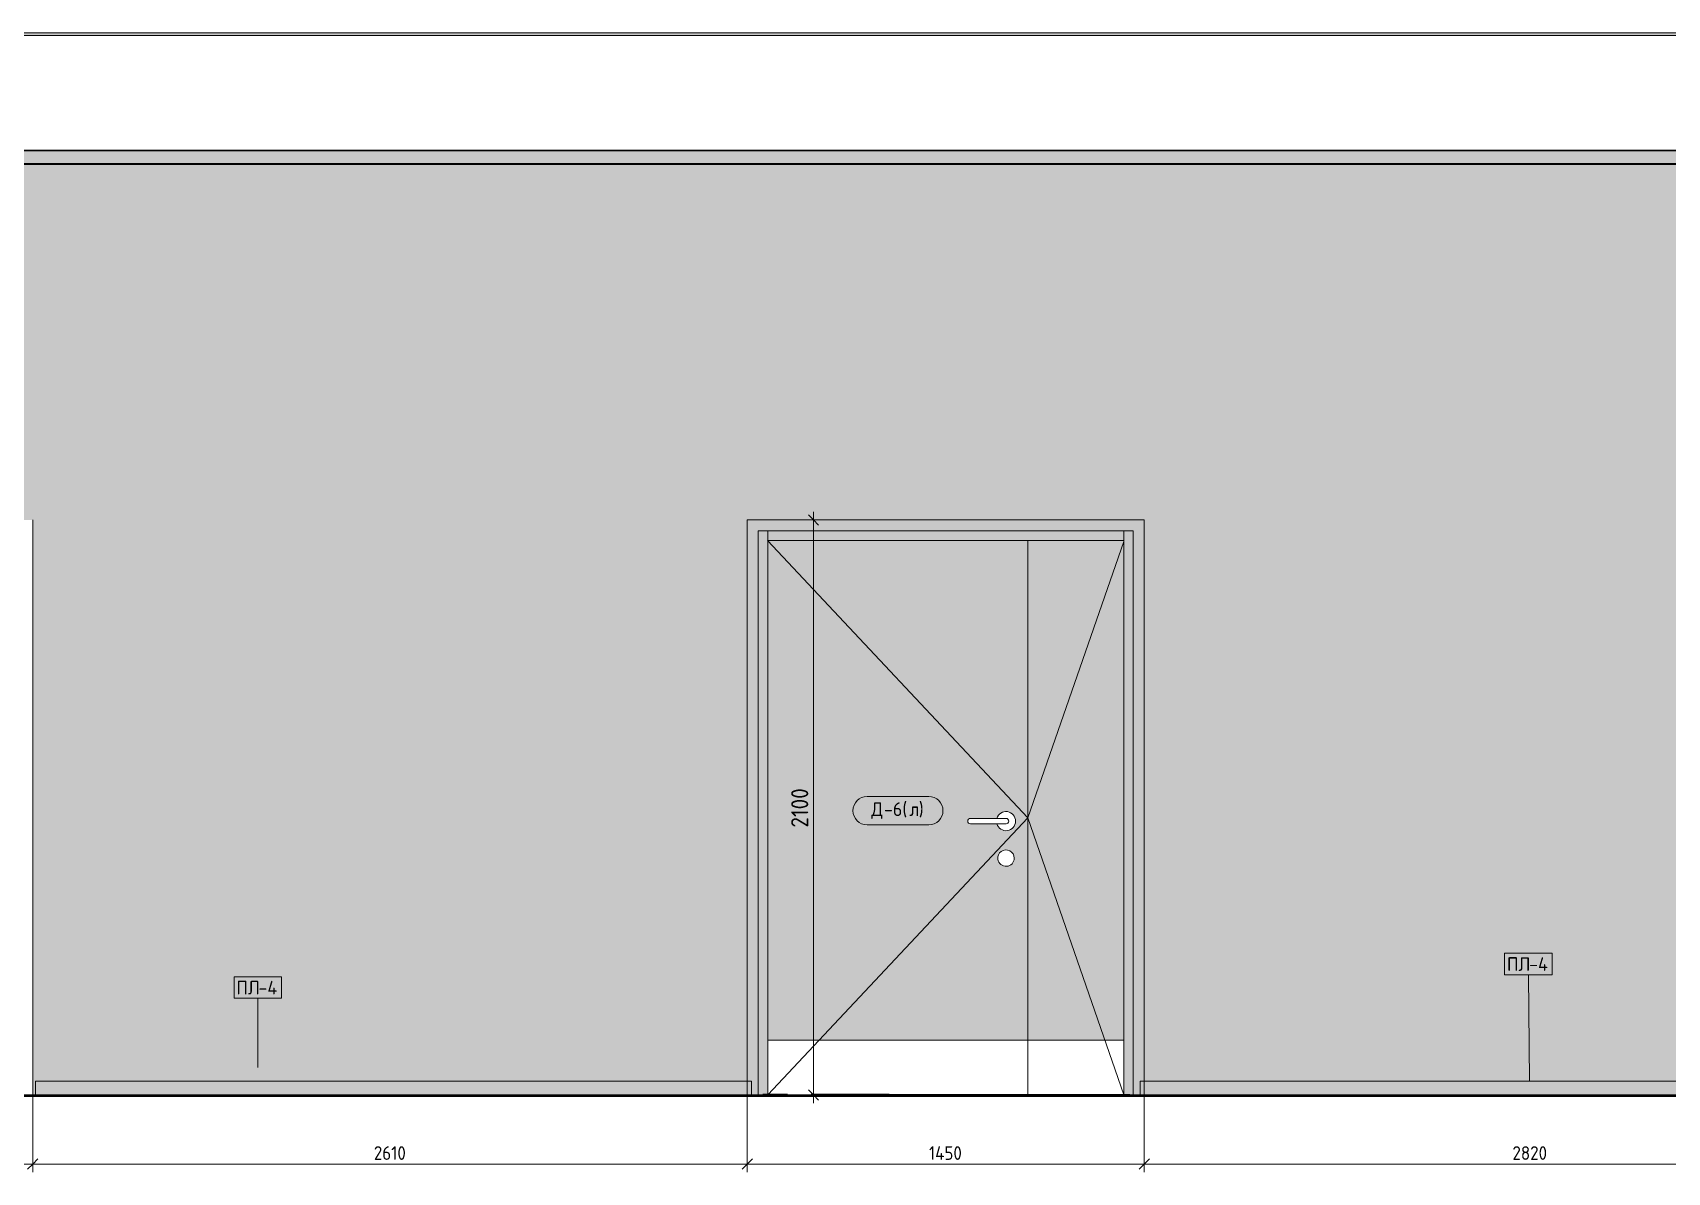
# Model space of a CAD drawing. Header units: millimetres. Extents: x 95091 to 185761, y -1987 to 15323.
# Drawn here: x 173296 to 179266, y 8117 to 12280 of the extents above; entities that cross this region are included whole.
import ezdxf

# ---------------------------------------------------------------- set-up
doc = ezdxf.new("R2010")
doc.units = ezdxf.units.MM
doc.linetypes.add('Штрих', pattern=[158.75, 79.375, -79.375])
for name, color, linetype, lineweight in [('A-ANNO-DIMS', 7, 'Continuous', 9), ('A-ANNO-DIMS-25', 7, 'Continuous', 9), ('A-DETL', 7, 'Continuous', 9), ('A-DOOR', 7, 'Continuous', 9), ('A-DOOR-2', 7, 'Штрих', 9), ('A-DOOR-FRAM-1', 7, 'Continuous', 9), ('A-DOOR-IDEN', 7, 'Continuous', 9), ('A-FLOR', 7, 'Continuous', 9), ('A-GENM', 7, 'Continuous', 9), ('A-GENM-IDEN', 7, 'Continuous', 9), ('A-WALL-PATT', 7, 'Continuous', 9), ('I-WALL', 7, 'Continuous', 9)]:
    doc.layers.add(name, color=color, linetype=linetype, lineweight=lineweight)
for name, color, linetype, lineweight, true_color in [('A-CLNG-1', 7, 'Continuous', 9, 0x787878), ('A-CLNG-FNSH-1', 7, 'Continuous', 30, 0x3c3c3c), ('A-FLOR-1', 7, 'Continuous', 9, 0x787878), ('A-FLOR-FNSH-1', 7, 'Continuous', 30, 0x3c3c3c)]:
    doc.layers.add(name, color=color, linetype=linetype, lineweight=lineweight, true_color=true_color)
doc.styles.add('GOST Common_6', font='GOST_Common.ttf', dxfattribs={"height": 50})
doc.styles.add('ISOCPEUR_2', font='isocpeur.ttf', dxfattribs={"width": 0.9, "height": 62.5})
doc.styles.add('ISOCPEUR_3', font='isocpeur.ttf', dxfattribs={"width": 0.9, "height": 50})
doc.dimstyles.new('ISO-2_0_0_9К_Средний_округл2', dxfattribs={"dimscale": 304.8, "dimtxt": 49.799059, "dimasz": 0.123031, "dimexe": 0.098425, "dimexo": 0, "dimgap": 0, "dimtad": 1, "dimdec": 0, "dimrnd": 10, "dimzin": 0, "dimdsep": 46, "dimtxsty": 'ISOCPEUR_3', "dimblk1": 'OBLIQUE', "dimblk2": 'OBLIQUE', "dimsah": 1, "dimcen": 0.09, "dimdle": 0.098425, "dimazin": 0, "dimtfac": 1, "dimtdec": 4, "dimtix": 1, "dimtmove": 0, "dimatfit": 3, "dimfxl": 1, "dimtvp": 1, "dimtolj": 1, "dimtzin": 0, "dimarcsym": 2})
doc.dimstyles.new('ISO-2_5_0_9К_БОЛЬШОЙ_1', dxfattribs={"dimscale": 304.8, "dimtxt": 62.248823, "dimasz": 0.123031, "dimexe": 0.098425, "dimexo": 0.246063, "dimgap": 0, "dimtad": 1, "dimdec": 0, "dimrnd": 10, "dimzin": 0, "dimdsep": 46, "dimtxsty": 'ISOCPEUR_2', "dimblk1": 'OBLIQUE', "dimblk2": 'OBLIQUE', "dimsah": 1, "dimcen": 0.09, "dimdle": 0.098425, "dimazin": 0, "dimtfac": 1, "dimtdec": 4, "dimtix": 1, "dimtmove": 0, "dimatfit": 3, "dimfxl": 1, "dimtvp": 1, "dimtolj": 1, "dimtzin": 0, "dimarcsym": 2})

# ---------------------------------------------------------------- blocks, each defined once
blk = doc.blocks.new('110_Дверь_СКБ_2Ст - Д-6_л__ ДОО_Дв_1450x2100h_Дверь из раздевальной в коридор-25835678-Развертка 3_42-3')
at = {"layer": 'A-DOOR'}
h = blk.add_hatch(color=256, dxfattribs=at)
h.paths.add_polyline_path([(-104327.3, 8600), (-104070, 8600), (-104070, 10425), (-105020, 10425), (-105020, 8600)])
h.paths.add_polyline_path([(-104147.9, 9235.1), (-104155.3, 9235.5), (-104162.5, 9237.7), (-104169.4, 9242.2), (-104174, 9247), (-104177.7, 9253.5), (-104179.7, 9260.7), (-104179.7, 9268.8), (-104178, 9275.6), (-104174, 9282.8), (-104169.4, 9287.9), (-104163.1, 9292), (-104155.9, 9294.4), (-104148.4, 9295), (-104140.9, 9293.6), (-104134.1, 9290.4), (-104128.2, 9285.6), (-104123.7, 9279.5), (-104121, 9272.5), (-104120, 9265), (-104121, 9257.5), (-104123.7, 9250.6), (-104128, 9244.6), (-104133.8, 9239.8), (-104140.5, 9236.5), (-104145.8, 9235.5)])
h.paths.add_polyline_path([(-104149.5, 9365), (-104158.5, 9366), (-104166.9, 9369.3), (-104174.2, 9374.7), (-104179.9, 9381.7), (-104183.5, 9390), (-104280, 9390), (-104282.6, 9390.3), (-104285, 9391.3), (-104287.1, 9392.9), (-104288.7, 9395), (-104289.7, 9397.4), (-104290, 9400), (-104289.7, 9402.6), (-104288.7, 9405), (-104287.1, 9407.1), (-104285, 9408.7), (-104282.6, 9409.7), (-104280, 9410), (-104183.5, 9410), (-104179.9, 9418.3), (-104174.2, 9425.3), (-104166.9, 9430.7), (-104158.5, 9434), (-104149.5, 9435), (-104140.5, 9433.7), (-104132.2, 9430.1), (-104125.1, 9424.6), (-104119.6, 9417.3), (-104116.2, 9409), (-104115, 9400), (-104116.6, 9390), (-104119.6, 9382.7), (-104125.1, 9375.4), (-104132.2, 9369.9), (-104140.5, 9366.3), (-104147.4, 9365.3)])
blk.add_hatch(color=256, dxfattribs=at).paths.add_polyline_path([(-103720, 8600), (-103720, 10425), (-104070, 10425), (-104070, 8600), (-103975.6, 8600)])
at = {"layer": 'A-DOOR-FRAM-1'}
for points in [[(-105080, 8400), (-105055, 8400), (-105055, 10460), (-103685, 10460), (-103685, 8400), (-103660, 8400), (-103660, 8450), (-103645, 8450), (-103645, 10500), (-105095, 10500), (-105095, 8450), (-105080, 8450), (-105080, 8400.6)], [(-105055, 8400), (-105038.4, 8400), (-105038.4, 8402), (-105020, 8402), (-105020, 10460), (-105055, 10460), (-105055, 8401.6)], [(-103807.4, 10425), (-103720, 10425), (-103720, 10460), (-105020, 10460), (-105020, 10425), (-103807.5, 10425)], [(-103697.2, 8400), (-103685, 8400), (-103685, 10460), (-103720, 10460), (-103720, 8402), (-103697.2, 8402)]]:
    blk.add_hatch(color=256, dxfattribs=at).paths.add_polyline_path(points)
at = {"layer": 'A-DOOR'}
for p, q in [((-104070, 10425), (-105020, 10425)), ((-105020, 8600), (-105020, 10425)), ((-104070, 10425), (-104070, 8600)), ((-103720, 10425), (-104070, 10425)), ((-104070, 8600), (-104070, 10425)), ((-103720, 10425), (-103720, 8600)), ((-104280, 9410), (-104150, 9410)), ((-104150, 9390), (-104280, 9390)), ((-104150, 9410), (-104183.5, 9410)), ((-104183.5, 9390), (-104150, 9390)), ((-105020, 8600), (-104070, 8600)), ((-105020, 8402), (-105020, 8600)), ((-104070, 8402), (-104070, 8600)), ((-103720, 8600), (-104070, 8600)), ((-104070, 8600), (-104070, 8402)), ((-103720, 8402), (-103720, 8600))]:
    blk.add_line(p, q, dxfattribs=at)
for centre, radius, start, end in [((-104150, 9400), 35, 0, 163.39845), ((-104280, 9400), 10, 90, 270), ((-104150, 9400), 35, 196.60155, 0), ((-104150, 9400), 10, 270, 90), ((-104150, 9400), 10, 270, 90), ((-104150, 9265), 30, 0, 188.16992), ((-104150, 9265), 30, 188.16992, 0)]:
    blk.add_arc(centre, radius, start, end, dxfattribs=at)
at = {"layer": 'A-DOOR-2'}
for p, q in [((-103645, 10500), (-105095, 10500)), ((-105095, 8400), (-105095, 10500)), ((-103645, 10500), (-105095, 10500)), ((-105095, 8400), (-105095, 10500)), ((-103645, 8400), (-103645, 10500)), ((-103645, 8400), (-103645, 10500))]:
    blk.add_line(p, q, dxfattribs=at)
at = {"layer": 'A-DOOR-FRAM-1'}
for p, q in [((-105055, 8400), (-105055, 10460)), ((-105055, 10460), (-103685, 10460)), ((-105020, 10425), (-105020, 10460)), ((-105020, 10460), (-105020, 8600)), ((-103720, 10460), (-103720, 10425)), ((-103720, 10460), (-103720, 8600)), ((-103685, 10460), (-103685, 8400)), ((-103720, 10425), (-105020, 10425))]:
    blk.add_line(p, q, dxfattribs=at)
blk = doc.blocks.new('Плинтус - Плинтус светлый _сад_-33412399-Развертка 3_42-3')
at = {"layer": 'A-GENM'}
blk.add_hatch(color=256, dxfattribs=at).paths.add_polyline_path([(-105206.6, 8400), (-105080, 8400), (-105080, 8450), (-107695, 8450), (-107695, 8400), (-105250.6, 8400)])
for p, q in [((-107695, 8450), (-105080, 8450)), ((-107695, 8450), (-107695, 8400)), ((-105080, 8400), (-105080, 8450))]:
    blk.add_line(p, q, dxfattribs=at)
blk = doc.blocks.new('Плинтус - Плинтус светлый _сад_-33412400-Развертка 3_42-3')
at = {"layer": 'A-GENM'}
blk.add_hatch(color=256, dxfattribs=at).paths.add_polyline_path([(-102129, 8400), (-100845, 8400), (-100845, 8450), (-103660, 8450), (-103660, 8400), (-102172.9, 8400)])
for q in [(-100845, 8450), (-103660, 8400)]:
    blk.add_line((-103660, 8450), q, dxfattribs=at)
blk = doc.blocks.new('DIMBLOCK35-Развертка 3_42-3')
at = {"layer": 'A-ANNO-DIMS-25'}
for p, q in [((171896, 8400), (171896, 8117.2)), ((171896, 8147.2), (171896, 8400)), ((173296, 8400), (173296, 8117.2)), ((173296, 8147.2), (173296, 8400)), ((171896, 8147.2), (173296, 8147.2))]:
    blk.add_line(p, q, dxfattribs=at)
at = {"layer": 'A-ANNO-DIMS-25', "lineweight": 20}
for p, q in [((171896, 8147.2), (171877.3, 8128.5)), ((171896, 8147.2), (171914.8, 8166)), ((173296, 8147.2), (173277.3, 8128.5)), ((173296, 8147.2), (173314.8, 8166))]:
    blk.add_line(p, q, dxfattribs=at)
at = {"layer": 'A-ANNO-DIMS-25', "color": 0, "insert": (172534.7, 8212.6), "char_height": 50, "width": 147.099, "attachment_point": 1, "line_spacing_factor": 1.149209, "style": 'ISOCPEUR_3'}
blk.add_mtext('1400', dxfattribs=at)
blk = doc.blocks.new('_Oblique')
at = {"color": 0, "linetype": 'ByBlock', "lineweight": -2}
blk.add_line((-0.5, -0.5), (0.5, 0.5), dxfattribs=at)
blk = doc.blocks.new('DIMBLOCK36-Развертка 3_42-3')
at = {"layer": 'A-ANNO-DIMS-25'}
for p, q in [((173296, 8400), (173296, 8117.2)), ((173296, 8147.2), (173296, 8400)), ((175906, 8400), (175906, 8117.2)), ((175906, 8147.2), (175906, 8400)), ((173296, 8147.2), (175906, 8147.2))]:
    blk.add_line(p, q, dxfattribs=at)
at = {"layer": 'A-ANNO-DIMS-25', "lineweight": 20}
for p, q in [((173296, 8147.2), (173277.3, 8128.5)), ((173296, 8147.2), (173314.8, 8166)), ((175906, 8147.2), (175887.3, 8128.5)), ((175906, 8147.2), (175924.8, 8166))]:
    blk.add_line(p, q, dxfattribs=at)
at = {"layer": 'A-ANNO-DIMS-25', "color": 0, "insert": (174542.1, 8212.6), "char_height": 50, "width": 141.353, "attachment_point": 1, "line_spacing_factor": 1.149209, "style": 'ISOCPEUR_3'}
blk.add_mtext('2610', dxfattribs=at)
blk = doc.blocks.new('DIMBLOCK37-Развертка 3_42-3')
at = {"layer": 'A-ANNO-DIMS-25'}
for p, q in [((175906, 8400), (175906, 8117.2)), ((175906, 8147.2), (175906, 8400)), ((177356, 8400), (177356, 8117.2)), ((177356, 8147.2), (177356, 8400)), ((175906, 8147.2), (177356, 8147.2))]:
    blk.add_line(p, q, dxfattribs=at)
at = {"layer": 'A-ANNO-DIMS-25', "lineweight": 20}
for p, q in [((175906, 8147.2), (175887.3, 8128.5)), ((175906, 8147.2), (175924.8, 8166)), ((177356, 8147.2), (177337.3, 8128.5)), ((177356, 8147.2), (177374.8, 8166))]:
    blk.add_line(p, q, dxfattribs=at)
at = {"layer": 'A-ANNO-DIMS-25', "color": 0, "insert": (176569.7, 8212.6), "char_height": 50, "width": 147.099, "attachment_point": 1, "line_spacing_factor": 1.149209, "style": 'ISOCPEUR_3'}
blk.add_mtext('1450', dxfattribs=at)
blk = doc.blocks.new('DIMBLOCK38-Развертка 3_42-3')
at = {"layer": 'A-ANNO-DIMS-25'}
for p, q in [((177356, 8400), (177356, 8117.2)), ((177356, 8147.2), (177356, 8400)), ((180172, 8400), (180172, 8117.2)), ((180172, 8147.2), (180172, 8400)), ((177356, 8147.2), (180172, 8147.2))]:
    blk.add_line(p, q, dxfattribs=at)
at = {"layer": 'A-ANNO-DIMS-25', "lineweight": 20}
for p, q in [((177356, 8147.2), (177337.3, 8128.5)), ((177356, 8147.2), (177374.8, 8166)), ((180172, 8147.2), (180153.3, 8128.5)), ((180172, 8147.2), (180190.8, 8166))]:
    blk.add_line(p, q, dxfattribs=at)
at = {"layer": 'A-ANNO-DIMS-25', "color": 0, "insert": (178700.8, 8212.6), "char_height": 50, "width": 151.696, "attachment_point": 1, "line_spacing_factor": 1.149209, "style": 'ISOCPEUR_3'}
blk.add_mtext('2820', dxfattribs=at)
blk = doc.blocks.new('Mark Reiling - Mark Reiling-26174330-Развертка 3_42-3')
at = {"layer": 'A-GENM-IDEN'}
for p, q in [((-102328.7, 8917.8), (-102328.7, 8839)), ((-102328.7, 8917.8), (-102155.2, 8917.8)), ((-102155.2, 8917.8), (-102328.7, 8917.8)), ((-102328.7, 8917.8), (-102328.7, 8839)), ((-102155.2, 8839), (-102155.2, 8917.8)), ((-102155.2, 8839), (-102155.2, 8917.8)), ((-102328.7, 8839), (-102155.2, 8839)), ((-102328.7, 8839), (-102155.2, 8839))]:
    blk.add_line(p, q, dxfattribs=at)
blk = doc.blocks.new('М_двери - Типоразмер_рамка-25223575-Развертка 3_42-3')
at = {"layer": 'A-DOOR-IDEN'}
for p, q in [((-110579.1, 9647), (-110803.9, 9647)), ((-110803.9, 9543), (-110579.1, 9543))]:
    blk.add_line(p, q, dxfattribs=at)
for centre, start, end in [((-110803.9, 9595), 90, 270), ((-110579.1, 9595), 270, 90)]:
    blk.add_arc(centre, 52, start, end, dxfattribs=at)
blk = doc.blocks.new('DIMBLOCK43-Развертка 3_42-3')
at = {"layer": 'A-ANNO-DIMS-25', "lineweight": 20}
for p, q in [((176147.9, 10500), (176129.2, 10518.7)), ((176147.9, 10500), (176166.7, 10481.2)), ((176147.9, 8400), (176129.2, 8418.8)), ((176147.9, 8400), (176166.7, 8381.2))]:
    blk.add_line(p, q, dxfattribs=at)
at = {"layer": 'A-ANNO-DIMS-25'}
for p, q in [((176147.9, 8370), (176147.9, 10530)), ((176196.4, 10500), (176117.9, 10500)), ((176147.9, 10500), (176196.4, 10500)), ((176196.4, 8400), (176117.9, 8400)), ((176147.9, 8400), (176196.4, 8400))]:
    blk.add_line(p, q, dxfattribs=at)
at = {"layer": 'A-ANNO-DIMS-25', "color": 0, "insert": (176066.3, 9376.4), "char_height": 62.5, "width": 176.691, "attachment_point": 1, "rotation": 90, "line_spacing_factor": 1.149209, "style": 'ISOCPEUR_2'}
blk.add_mtext('2100', dxfattribs=at)

msp = doc.modelspace()

# ---------------------------------------------------------------- hatches: boundary and pattern name
at = {"layer": 'A-CLNG-1'}
msp.add_hatch(color=256, dxfattribs=at).paths.add_polyline_path([(176673.7, 11800), (182280, 11800), (182280, 11850), (159812, 11850), (159812, 11800), (175906, 11800)])
at = {"layer": 'A-FLOR'}
for points in [[(176931, 8400), (176953.4, 8400), (176953.4, 8402), (176424.8, 8402), (176424.8, 8400), (176927.1, 8400)], [(177075.3, 8400), (177303.8, 8400), (177303.8, 8402), (176953.4, 8402), (176953.4, 8400), (177047, 8400)]]:
    msp.add_hatch(color=256, dxfattribs=at).paths.add_polyline_path(points)
at = {"layer": 'A-FLOR-1'}
msp.add_hatch(color=256, dxfattribs=at).paths.add_polyline_path([(182172.9, 8394.6), (182301, 8394.6), (182301, 8395), (159790.5, 8395), (159790.5, 8394.6), (182153.3, 8394.6)])
h = msp.add_hatch(color=256, dxfattribs=at)
h.paths.add_polyline_path([(176424.8, 8400), (176424.8, 8402), (176139.2, 8402), (176139.2, 8400)])
h.paths.add_polyline_path([(175970.2, 8400), (176052.6, 8400), (176052.6, 8402), (175962.6, 8402), (175962.6, 8400)])
at = {"layer": 'A-WALL-PATT'}
h = msp.add_hatch(color=256, dxfattribs=at)
h.paths.add_polyline_path([(173306, 8400), (173306, 8450), (175906, 8450), (175906, 10500), (177356, 10500), (177356, 8450), (180171, 8450), (180171, 11800), (159812, 11800), (159812, 8450), (169821, 8450), (169821, 10500), (170771, 10500), (170771, 8450), (171896, 8450), (171896, 10500), (173296, 10500), (173296, 8400)])
h.paths.add_polyline_path([(166061.5, 8500), (165961, 8500), (165981.9, 8965.4), (165953.4, 8968.1), (165914.9, 8974.7), (165877, 8984.3), (165840, 8996.9), (165804.1, 9012.2), (165769.6, 9030.4), (165736.5, 9051.2), (165705.1, 9074.5), (165675.7, 9100.1), (165648.4, 9128), (165623.3, 9158), (165600.6, 9189.8), (165580.5, 9223.3), (165563.1, 9258.2), (165548.4, 9294.4), (165536.6, 9331.7), (165527.8, 9369.7), (165525.3, 9371), (165500.6, 9385.4), (165500.1, 9361), (165496.7, 9336.7), (165490.3, 9313.1), (165481.1, 9290.4), (165469.2, 9269), (165454.8, 9249.3), (165438, 9231.4), (165418.2, 9215.1), (165398.6, 9202.5), (165376.6, 9191.8), (165353.4, 9183.9), (165329.5, 9179), (165305.1, 9176.9), (165280.6, 9177.9), (165256.4, 9181.9), (165232.9, 9188.7), (165216.4, 9195.9), (165224.7, 9191.8), (165077.3, 8989), (165099.3, 8500), (164979.3, 8500), (165018.2, 9365.6), (165035, 9366.3), (165005.3, 9365.7), (164973.2, 9368), (164941.5, 9373.4), (164910.5, 9381.8), (164880.4, 9393.1), (164851.5, 9407.2), (164824.1, 9424), (164817.4, 9428.6), (164796.9, 9407.2), (164775.2, 9388.5), (164751.4, 9371.7), (164726, 9357.3), (164699.3, 9345.4), (164671.6, 9336.3), (164643.1, 9329.9), (164612.5, 9326.3), (164594.8, 9325.6), (164632, 8500), (164512, 8500), (164549.3, 9328.9), (164527.2, 9332.7), (164499.1, 9340.5), (164471.8, 9351), (164445.8, 9364.1), (164421.1, 9379.7), (164398.1, 9397.6), (164377, 9417.7), (164357.9, 9439.8), (164341.1, 9463.7), (164326.7, 9489), (164314.9, 9515.7), (164305.7, 9543.4), (164299.3, 9571.9), (164295.7, 9600.8), (164295, 9630), (164297.1, 9659.1), (164268.4, 9656.9), (164239.7, 9657.9), (164211.2, 9662), (164183.3, 9669.1), (164156.4, 9679.3), (164130.7, 9692.3), (164106.6, 9708), (164084.4, 9726.3), (164064.3, 9746.9), (164046.5, 9769.5), (164031.3, 9794), (164018.9, 9819.9), (164009.4, 9847.1), (164002.8, 9875.1), (163999.4, 9903.7), (163999.1, 9932.4), (164001.9, 9961.1), (164007.8, 9989.2), (164016.8, 10016.6), (164028.7, 10042.8), (164043.3, 10067.5), (164060.6, 10090.6), (164049.5, 10117), (164041.4, 10144.4), (164036.3, 10172.6), (164034.3, 10201.2), (164035.3, 10229.8), (164039.5, 10258.2), (164046.7, 10285.9), (164056.9, 10312.7), (164069.9, 10338.2), (164085.6, 10362.1), (164103.8, 10384.2), (164124.3, 10404.3), (164146.8, 10421.9), (164171.2, 10437.1), (164197, 10449.5), (164224, 10459), (164251.9, 10465.6), (164280.3, 10469.1), (164308.9, 10469.5), (164337.4, 10466.8), (164365.5, 10461), (164392.8, 10452.2), (164418.9, 10440.5), (164443.7, 10426.1), (164444.1, 10450.6), (164447.5, 10474.8), (164453.9, 10498.5), (164463.1, 10521.1), (164475, 10542.5), (164489.4, 10562.3), (164506.3, 10580.3), (164525, 10595.8), (164545.5, 10609.1), (164567.6, 10619.8), (164590.8, 10627.7), (164614.7, 10632.6), (164639.1, 10634.7), (164663.6, 10633.7), (164687.8, 10629.7), (164711.2, 10622.9), (164733.7, 10613.2), (164754.9, 10600.8), (164774.3, 10586), (164791.8, 10568.8), (164807.1, 10549.7), (164819.9, 10528.8), (164830.1, 10506.4), (164837.5, 10483.2), (164841.9, 10458.9), (164843.4, 10435.7), (164847.5, 10436.7), (164875, 10440.7), (164863.4, 10461.4), (164854.4, 10483.4), (164848.2, 10506.4), (164845, 10530), (164845, 10555.5), (164847.6, 10577.5), (164853.4, 10600.6), (164862, 10622.7), (164873.4, 10643.7), (164887.2, 10663), (164903.5, 10680.4), (164921.8, 10695.7), (164941.8, 10708.5), (164963.3, 10718.6), (164985.9, 10726), (165009.3, 10730.5), (165033.1, 10732), (165056.8, 10730.5), (165080.2, 10726), (165102.8, 10718.6), (165124.3, 10708.5), (165144.4, 10695.7), (165162.7, 10680.4), (165178.9, 10663), (165192.8, 10643.7), (165204.1, 10622.7), (165212.8, 10600.6), (165218.5, 10577.5), (165221.3, 10553.8), (165221.1, 10530), (165217.9, 10506.4), (165211.8, 10483.4), (165202.8, 10461.4), (165191.1, 10440.7), (165214.4, 10456.8), (165239.3, 10470.3), (165265.5, 10481.1), (165292.8, 10489.1), (165320.7, 10494), (165349, 10495.9), (165377.3, 10494.8), (165405.3, 10490.7), (165432.8, 10483.6), (165459.3, 10473.5), (165484.6, 10460.7), (165508.3, 10445.2), (165530.3, 10427.3), (165550.2, 10407.2), (165567.9, 10385), (165583.1, 10361), (165595.6, 10335.6), (165605.3, 10308.9), (165612.1, 10281.4), (165615.9, 10253.3), (165616.6, 10225), (165614.4, 10196.7), (165609.1, 10168.9), (165600.8, 10141.7), (165628.2, 10148.9), (165656.3, 10153.1), (165684.6, 10154.3), (165712.9, 10152.4), (165740.8, 10147.6), (165769.9, 10138.9), (165794.3, 10129), (165819.2, 10115.5), (165842.6, 10099.4), (165864, 10080.9), (165883.5, 10060), (165900.5, 10037.5), (165915, 10013.2), (165926.8, 9987.4), (165936.3, 9958.4), (165936.7, 9957), (165975.4, 9961.9), (166014.4, 9963.8), (166053.5, 9962.6), (166092.3, 9958.4), (166130.7, 9951.1), (166168.4, 9940.9), (166205.2, 9927.8), (166240.8, 9911.8), (166275.1, 9893.1), (166307.9, 9871.8), (166338.8, 9848), (166367.8, 9821.9), (166394.7, 9793.5), (166419.3, 9763.2), (166441.5, 9731), (166461, 9697.2), (166477.9, 9662), (166492, 9625.5), (166503.2, 9588.1), (166511.4, 9549.9), (166516.6, 9511.2), (166518.8, 9472.2), (166517.9, 9433.2), (166514, 9394.3), (166507.1, 9355.9), (166497.2, 9318.1), (166484.3, 9281.2), (166468.7, 9245.4), (166450.3, 9211), (166429.2, 9178.1), (166405.6, 9146.9), (166379.7, 9117.7), (166351.6, 9090.6), (166321.5, 9065.8), (166289.5, 9043.3), (166255.8, 9023.5), (166220.8, 9006.4), (166184.4, 8992), (166147.1, 8980.5), (166109, 8972), (166088.1, 8969), (166061.5, 8932.5), (166081, 8500)])
h.paths.add_polyline_path([(165072.3, 9098.6), (165186.5, 9212.8), (165186.8, 9212.8), (165169.9, 9225.7), (165151, 9244.6), (165137.1, 9261.9), (165124.3, 9282.8), (165114.1, 9305.1), (165106.8, 9328.4), (165102.3, 9352.5), (165100.8, 9376.9), (165066.5, 9369.8), (165039.3, 9366.5), (165060.2, 9368.7), (165071.2, 9123.1)])
h.paths.add_polyline_path([(165632.8, 9342.1), (165632.8, 9342.3), (165632.2, 9342.2)])
h.paths.add_polyline_path([(165606.3, 9344.8), (165578.7, 9350.5), (165578.9, 9350.5), (165605.6, 9344.9)])
h.paths.add_polyline_path([(165702.6, 9348.3), (165714, 9350.8), (165714, 9351), (165705.1, 9348.9)])
h.paths.add_polyline_path([(165730, 9355.9), (165740, 9359.2), (165740, 9359.5), (165736.5, 9358.2)])
h.paths.add_polyline_path([(165756.2, 9366.3), (165766.3, 9371), (165765, 9370.6), (165764.3, 9370.2)])
h.paths.add_polyline_path([(165781.1, 9379.5), (165788.7, 9383.8), (165792.5, 9386.6), (165788.1, 9383.8)])
h.paths.add_polyline_path([(165804.4, 9395.1), (165810.9, 9399.7), (165814.8, 9403.3), (165810.3, 9399.7)])
h.paths.add_polyline_path([(165825.9, 9413.1), (165831.3, 9417.9), (165835.2, 9422.2), (165830.8, 9417.9)])
h.paths.add_polyline_path([(165845.4, 9433.3), (165849.7, 9438.1), (165853.5, 9443.2), (165849.3, 9438.1)])
h.paths.add_polyline_path([(165862.5, 9455.4), (165865.9, 9460), (165869.4, 9465.9), (165865.6, 9460)])
h.paths.add_polyline_path([(165877.3, 9479.2), (165879.8, 9483.6), (165879.8, 9484.2), (165879.5, 9483.6)])
h.paths.add_polyline_path([(165889.4, 9504.4), (165891.2, 9508.4), (165890.9, 9508.5), (165890.9, 9508.4)])
h.paths.add_polyline_path([(165898.8, 9530.7), (165900, 9534.3), (165899.7, 9534.3)])
h.paths.add_polyline_path([(165905.3, 9557.9), (165906, 9560.9), (165905.7, 9560.9)])
h.paths.add_polyline_path([(165908.9, 9585.6), (165909.2, 9588.1), (165909, 9588)])
h.paths.add_polyline_path([(165909.6, 9613.5), (165909.6, 9615.4), (165909.5, 9615.3)])
h.paths.add_polyline_path([(165907.3, 9641.4), (165907.2, 9642.6), (165907.2, 9642)])
h.paths.add_polyline_path([(165902.1, 9668.8), (165902, 9669.6), (165902, 9669.2)])
h.paths.add_polyline_path([(164677.6, 9674.8), (164676.6, 9689.2), (164676.9, 9681.4)])
h.paths.add_polyline_path([(164676.3, 9705.9), (164676.6, 9719.4), (164676.2, 9714.1)])
h.paths.add_polyline_path([(164678, 9737), (164679.7, 9751.1), (164678.5, 9744.1)])
h.paths.add_polyline_path([(164682.5, 9767.8), (164685.5, 9781.6), (164683.5, 9773.9)])
h.paths.add_polyline_path([(165919.1, 9776.6), (165923.1, 9784.6), (165922.8, 9784.5), (165922.8, 9784.5)])
h.paths.add_polyline_path([(165929.5, 9801.4), (165932.1, 9808.1), (165932.1, 9809.1), (165931.7, 9807.9)])
h.paths.add_polyline_path([(165937.3, 9827.1), (165938.8, 9832.4), (165938.8, 9833.8), (165938.4, 9832.1)])
h.paths.add_polyline_path([(165942.5, 9853.3), (165943.1, 9857.2), (165942.9, 9857.2)])
h.paths.add_polyline_path([(165944.9, 9880), (165945.1, 9882.2), (165944.9, 9882.2)])
h.paths.add_polyline_path([(165944.7, 9906.7), (165944.7, 9907.4), (165944.7, 9906.8)])
at = {"layer": 'I-WALL'}
h = msp.add_hatch(color=256, dxfattribs=at)
h.paths.add_polyline_path([(173641.1, 12270), (173651, 12270), (173651, 12280), (169071, 12280), (169071, 12270), (172452.9, 12270)])
h.paths.add_polyline_path([(161666.2, 12270), (161671, 12270), (161671, 12280), (159791, 12280), (159791, 12270), (161650, 12270)])
msp.add_hatch(color=256, dxfattribs=at).paths.add_polyline_path([(173869.9, 12270), (173871, 12270), (173871, 12280), (173651, 12280), (173651, 12270), (173859.8, 12270)])
h = msp.add_hatch(color=256, dxfattribs=at)
h.paths.add_polyline_path([(182301.4, 8394.6), (182301.4, 8395), (182301, 8395), (182301, 8394.6)])
h.paths.add_polyline_path([(179368.3, 12270), (179391, 12270), (179391, 12280), (173871, 12280), (173871, 12270), (178080.6, 12270)])

# ---------------------------------------------------------------- linework, layer by layer
at = {"layer": 'A-CLNG-FNSH-1'}
for p, q in [((182280, 11850), (159812, 11850)), ((182280, 11801), (159812, 11801)), ((159812, 11800), (182280, 11800))]:
    msp.add_line(p, q, dxfattribs=at)
at = {"layer": 'A-DETL'}
for q in [(175979.6, 10425), (177281, 10421), (175981, 8400), (177281, 8400)]:
    msp.add_line((176931, 9412.5), q, dxfattribs=at)
at = {"layer": 'A-FLOR'}
for p, q in [((159791, 12280), (182301.4, 12280)), ((181499.7, 8400), (159790.5, 8400)), ((176424.8, 8402), (177303.8, 8402)), ((176953.4, 8400), (176953.4, 8402)), ((177303.8, 8402), (177303.8, 8400))]:
    msp.add_line(p, q, dxfattribs=at)
at = {"layer": 'A-FLOR-FNSH-1'}
for p, q in [((182301, 8395), (159790.5, 8395)), ((176052.6, 8402), (175962.6, 8402)), ((175962.6, 8402), (175962.6, 8400)), ((175962.6, 8400), (176052.6, 8400)), ((176052.6, 8400), (176052.6, 8402)), ((176424.8, 8402), (176139.2, 8402)), ((176139.2, 8402), (176139.2, 8400)), ((176139.2, 8400), (176424.8, 8400)), ((176424.8, 8400), (176424.8, 8402))]:
    msp.add_line(p, q, dxfattribs=at)
at = {"layer": 'A-GENM-IDEN'}
for p, q in [((178763.5, 8450), (178759.1, 8838)), ((174118.3, 8500), (174118.3, 8752))]:
    msp.add_line(p, q, dxfattribs=at)
at = {"layer": 'I-WALL'}
for p, q in [((182281, 12270), (159811, 12270)), ((173296, 10500), (173296, 8400)), ((175906, 8450), (175906, 10500)), ((175906, 10500), (177356, 10500)), ((177356, 10500), (177356, 8450))]:
    msp.add_line(p, q, dxfattribs=at)

# ---------------------------------------------------------------- block references
at = {"layer": 'A-DOOR-FRAM-1'}
msp.add_blockref('110_Дверь_СКБ_2Ст - Д-6_л__ ДОО_Дв_1450x2100h_Дверь из раздевальной в коридор-25835678-Развертка 3_42-3', (281001, 0), dxfattribs=at)
at = {"layer": 'A-DOOR-IDEN'}
msp.add_blockref('М_двери - Типоразмер_рамка-25223575-Развертка 3_42-3', (287147.9, -156.8), dxfattribs=at)
at = {"layer": 'A-GENM'}
for name in ['Плинтус - Плинтус светлый _сад_-33412399-Развертка 3_42-3', 'Плинтус - Плинтус светлый _сад_-33412400-Развертка 3_42-3']:
    msp.add_blockref(name, (281001, 0), dxfattribs=at)
at = {"layer": 'A-GENM-IDEN'}
for p in [(281001, 0), (276360.2, -86)]:
    msp.add_blockref('Mark Reiling - Mark Reiling-26174330-Развертка 3_42-3', p, dxfattribs=at)

# ---------------------------------------------------------------- texts
at = {"layer": 'A-DOOR-IDEN', "char_height": 50, "attachment_point": 1, "style": 'GOST Common_6'}
for s, insert, width in [('\\fGOST Common|b0|i0|c204|p34|;Д', (176359, 9468.5), 56.118), ('-6(', (176405.3, 9468.5), 112.236), ('\\fGOST Common|b0|i0|c204|p34|;л', (176497.9, 9468.5), 42.089), ('\\fGOST Common|b0|i0|c204|p34|;)', (176532.6, 9468.5), 24.051)]:
    msp.add_mtext(s, dxfattribs=dict(at, insert=insert, width=width))
at = {"layer": 'A-GENM-IDEN', "char_height": 50, "attachment_point": 1, "style": 'GOST Common_6'}
for s, insert, width in [('ПЛ', (178680.5, 8902.8), 98.207), ('-4', (178761.6, 8902.8), 94.198), ('ПЛ', (174039.8, 8816.8), 98.207), ('-4', (174120.8, 8816.8), 94.198)]:
    msp.add_mtext(s, dxfattribs=dict(at, insert=insert, width=width))

# ---------------------------------------------------------------- dimensions: what is measured, and where the dimension line sits
at = {"layer": 'A-ANNO-DIMS'}
dim = msp.add_linear_dim(base=(176147.9, 10500), p1=(176121.4, 8400), p2=(176121.4, 10500), angle=90, dimstyle='ISO-2_5_0_9К_БОЛЬШОЙ_1', override={"dimpost": '<>', "dimfxl": 2100}, dxfattribs=at)
dim.commit()
dim.dimension.update_dxf_attribs({"geometry": 'DIMBLOCK43-Развертка 3_42-3', "text_midpoint": (176116.7, 9450)})
for base, p1, p2, override, picture, middle in [((173296, 8147.2), (171896, 8400), (173296, 8400), {"dimpost": '<>', "dimfxl": 1400}, 'DIMBLOCK35-Развертка 3_42-3', (172596, 8172.2)), ((175906, 8147.2), (173296, 8400), (175906, 8400), {"dimpost": '<>', "dimfxl": 2609.999921}, 'DIMBLOCK36-Развертка 3_42-3', (174601, 8172.2)), ((177356, 8147.2), (175906, 8400), (177356, 8400), {"dimpost": '<>', "dimfxl": 1450}, 'DIMBLOCK37-Развертка 3_42-3', (176631, 8172.2)), ((180172, 8147.2), (177356, 8400), (180172, 8400), {"dimpost": '<>', "dimfxl": 2816.00007}, 'DIMBLOCK38-Развертка 3_42-3', (178764, 8172.2))]:
    dim = msp.add_linear_dim(base=base, p1=p1, p2=p2, dimstyle='ISO-2_0_0_9К_Средний_округл2', override=override, dxfattribs=at)
    dim.commit()
    dim.dimension.update_dxf_attribs({"geometry": picture, "text_midpoint": middle})

doc.saveas('drawing.dxf')
